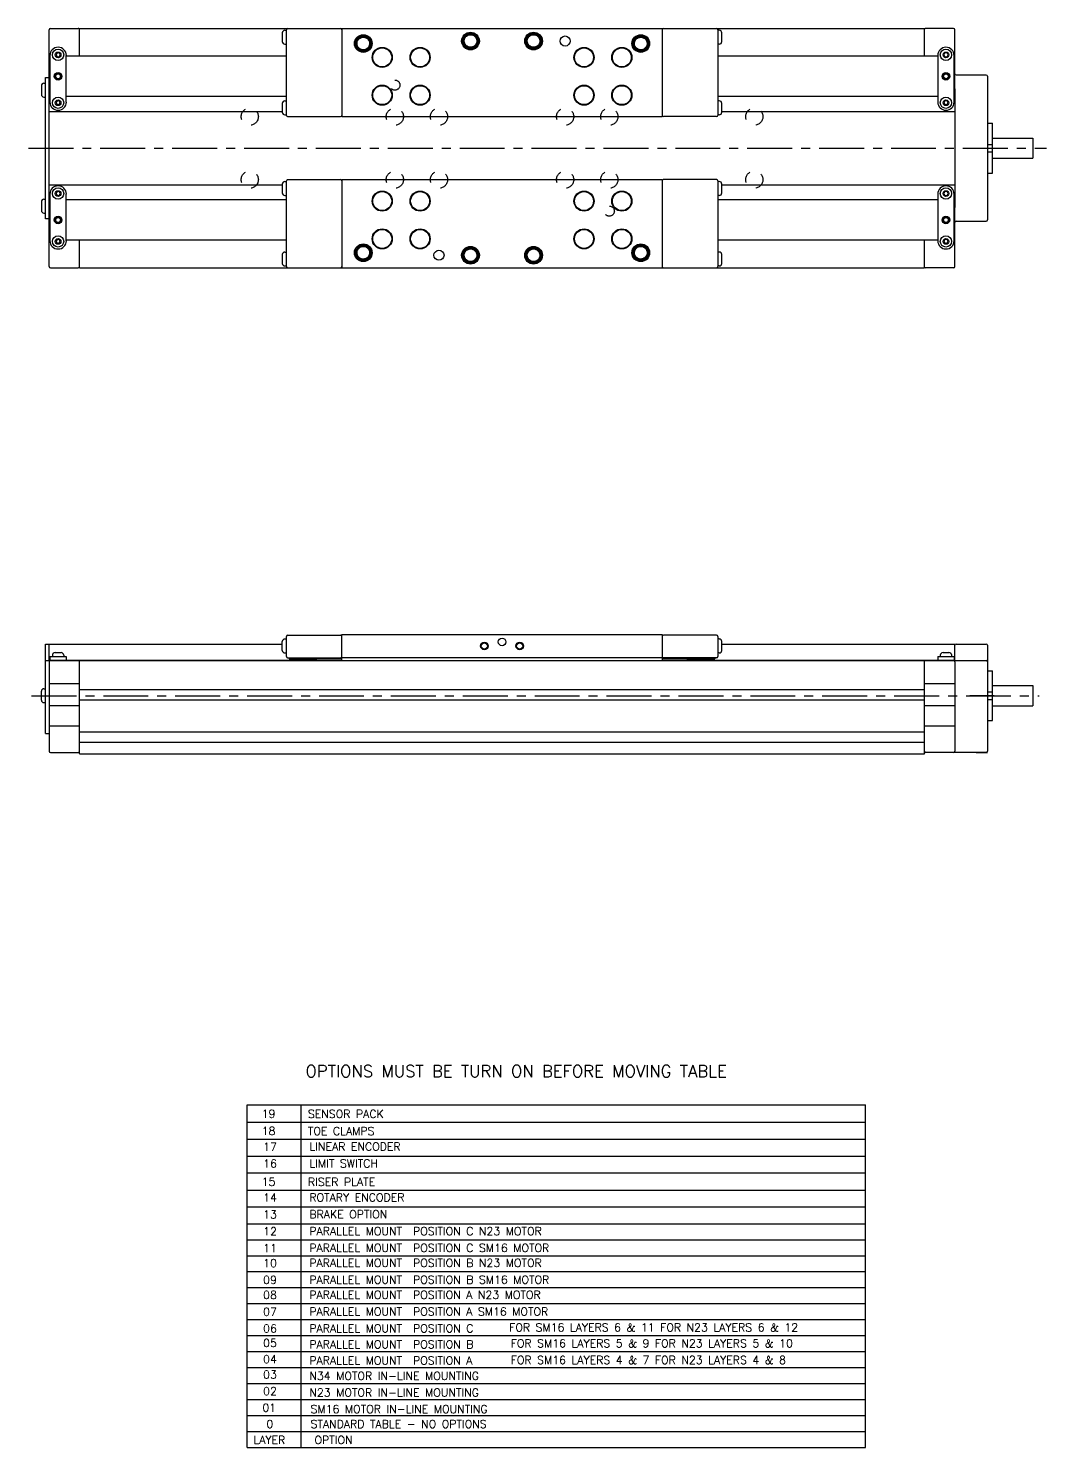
# Model space of a CAD drawing. Extents: x 1.4 to 40.4, y 2.1 to 24.3.
# Drawn here: x 14.5 to 30.39, y 2.09 to 24.26 of the extents above; entities that cross this region are included whole.
import ezdxf
from ezdxf.enums import TextEntityAlignment as Align

# ---------------------------------------------------------------- set-up
doc = ezdxf.new("R2010")
doc.units = 0
doc.header["$LTSCALE"] = 1.87
doc.header["$MEASUREMENT"] = 0
doc.linetypes.add('CENTER', pattern=[0.6, 0.375, -0.075, 0.075, -0.075])
doc.linetypes.add('HIDDEN', pattern=[0.2, 0.1, -0.1])
doc.layers.get('0').update_dxf_attribs({"linetype": 'CONTINUOUS'})
doc.styles.add('ROMANS', font='ROMANS')

msp = doc.modelspace()

# ---------------------------------------------------------------- linework, layer by layer
for p, q in [((14.829, 20.538), (14.829, 24.238)), ((14.848, 24.258), (15.281, 24.258)), ((15.301, 23.825), (15.301, 24.258)), ((15.301, 24.258), (28.49, 24.258)), ((18.464, 24.189), (18.464, 24.051)), ((18.506, 24.229), (18.529, 24.229)), ((18.529, 22.9), (18.529, 24.238)), ((19.395, 24.258), (19.395, 22.88)), ((24.395, 24.258), (24.395, 22.88)), ((25.262, 24.238), (25.262, 22.9)), ((25.285, 24.229), (25.262, 24.229)), ((25.326, 24.051), (25.326, 24.189)), ((28.49, 23.825), (28.49, 24.258)), ((28.942, 24.258), (28.509, 24.258)), ((28.962, 23.316), (28.962, 24.238)), ((14.967, 23.963), (14.966, 23.963)), ((18.506, 24.012), (18.529, 24.012)), ((19.612, 24.022), (19.632, 24.022)), ((21.285, 24.061), (21.305, 24.061)), ((22.269, 24.061), (22.289, 24.061)), ((23.943, 24.022), (23.962, 24.022)), ((25.285, 24.012), (25.262, 24.012)), ((28.824, 23.963), (28.824, 23.963)), ((14.839, 23.835), (14.839, 23.107)), ((14.949, 23.874), (14.932, 23.845)), ((14.932, 23.845), (14.949, 23.815)), ((14.984, 23.874), (14.949, 23.874)), ((14.949, 23.815), (14.984, 23.815)), ((15.001, 23.845), (14.984, 23.874)), ((14.984, 23.815), (15.001, 23.845)), ((15.094, 23.107), (15.094, 23.835)), ((18.529, 23.825), (15.094, 23.825)), ((28.696, 23.825), (25.262, 23.825)), ((28.696, 23.835), (28.696, 23.107)), ((28.807, 23.874), (28.79, 23.845)), ((28.79, 23.845), (28.807, 23.815)), ((28.841, 23.874), (28.807, 23.874)), ((28.807, 23.815), (28.841, 23.815)), ((28.858, 23.845), (28.841, 23.874)), ((28.841, 23.815), (28.858, 23.845)), ((28.952, 23.107), (28.952, 23.835)), ((14.829, 23.705), (14.839, 23.71)), ((28.952, 23.71), (28.962, 23.705)), ((29.454, 23.53), (28.982, 23.53)), ((29.474, 23.51), (29.474, 21.266)), ((14.705, 23.363), (14.705, 23.225)), ((14.746, 23.402), (14.77, 23.402)), ((14.77, 21.286), (14.77, 23.49)), ((14.77, 23.49), (14.829, 23.49)), ((14.839, 23.311), (14.829, 23.316)), ((14.833, 23.313), (14.829, 23.313)), ((28.962, 23.316), (28.952, 23.311)), ((28.962, 23.313), (28.962, 21.463)), ((14.746, 23.185), (14.77, 23.185)), ((14.839, 23.195), (14.829, 23.195)), ((14.949, 23.126), (14.932, 23.097)), ((14.932, 23.097), (14.949, 23.067)), ((14.984, 23.126), (14.949, 23.126)), ((14.949, 23.067), (14.984, 23.067)), ((15.001, 23.097), (14.984, 23.126)), ((14.984, 23.067), (15.001, 23.097)), ((18.529, 23.195), (15.094, 23.195)), ((18.464, 23.087), (18.464, 22.949)), ((18.506, 23.126), (18.529, 23.126)), ((28.696, 23.195), (25.262, 23.195)), ((25.285, 23.126), (25.262, 23.126)), ((25.326, 22.949), (25.326, 23.087)), ((28.807, 23.126), (28.79, 23.097)), ((28.79, 23.097), (28.807, 23.067)), ((28.841, 23.126), (28.807, 23.126)), ((28.807, 23.067), (28.841, 23.067)), ((28.858, 23.097), (28.841, 23.126)), ((28.841, 23.067), (28.858, 23.097)), ((28.962, 23.195), (28.952, 23.195)), ((14.829, 22.961), (18.464, 22.961)), ((14.966, 22.979), (14.967, 22.979)), ((18.506, 22.91), (18.529, 22.91)), ((18.549, 22.88), (19.376, 22.88)), ((19.395, 22.88), (24.395, 22.88)), ((25.242, 22.88), (24.415, 22.88)), ((25.285, 22.91), (25.262, 22.91)), ((25.326, 22.961), (28.962, 22.961)), ((28.824, 22.979), (28.824, 22.979)), ((29.474, 22.777), (29.552, 22.777)), ((29.552, 21.999), (29.552, 22.777)), ((29.474, 22.447), (29.552, 22.447)), ((29.552, 22.546), (30.178, 22.546)), ((30.178, 22.546), (30.178, 22.231)), ((29.474, 22.329), (29.552, 22.329)), ((29.552, 22.231), (30.178, 22.231)), ((29.474, 21.999), (29.552, 21.999)), ((14.829, 21.815), (18.464, 21.815)), ((14.967, 21.798), (14.966, 21.798)), ((18.464, 21.827), (18.464, 21.689)), ((18.506, 21.866), (18.529, 21.866)), ((18.529, 20.538), (18.529, 21.876)), ((18.549, 21.896), (19.376, 21.896)), ((19.395, 21.896), (19.395, 20.518)), ((19.395, 21.896), (24.395, 21.896)), ((24.395, 21.896), (24.395, 20.518)), ((25.242, 21.896), (24.415, 21.896)), ((25.262, 21.876), (25.262, 20.538)), ((25.285, 21.866), (25.262, 21.866)), ((25.326, 21.689), (25.326, 21.827)), ((25.326, 21.815), (28.962, 21.815)), ((28.824, 21.798), (28.824, 21.798)), ((14.705, 21.551), (14.705, 21.414)), ((14.746, 21.591), (14.77, 21.591)), ((14.839, 21.581), (14.829, 21.581)), ((14.839, 21.67), (14.839, 20.941)), ((14.949, 21.709), (14.932, 21.679)), ((14.932, 21.679), (14.949, 21.65)), ((14.984, 21.709), (14.949, 21.709)), ((14.949, 21.65), (14.984, 21.65)), ((15.001, 21.679), (14.984, 21.709)), ((14.984, 21.65), (15.001, 21.679)), ((15.094, 20.941), (15.094, 21.67)), ((18.529, 21.581), (15.094, 21.581)), ((18.506, 21.65), (18.529, 21.65)), ((25.285, 21.65), (25.262, 21.65)), ((28.696, 21.581), (25.262, 21.581)), ((28.696, 21.67), (28.696, 20.941)), ((28.807, 21.709), (28.79, 21.679)), ((28.79, 21.679), (28.807, 21.65)), ((28.841, 21.709), (28.807, 21.709)), ((28.807, 21.65), (28.841, 21.65)), ((28.858, 21.679), (28.841, 21.709)), ((28.841, 21.65), (28.858, 21.679)), ((28.952, 20.941), (28.952, 21.67)), ((28.962, 21.581), (28.952, 21.581)), ((14.746, 21.374), (14.77, 21.374)), ((14.829, 21.286), (14.77, 21.286)), ((14.829, 21.461), (14.839, 21.466)), ((14.833, 21.463), (14.829, 21.463)), ((28.952, 21.466), (28.962, 21.461)), ((28.962, 20.538), (28.962, 21.461)), ((14.839, 21.066), (14.829, 21.071)), ((28.962, 21.071), (28.952, 21.066)), ((28.982, 21.246), (29.454, 21.246)), ((14.949, 20.961), (14.932, 20.931)), ((14.932, 20.931), (14.949, 20.902)), ((14.984, 20.961), (14.949, 20.961)), ((14.949, 20.902), (14.984, 20.902)), ((15.001, 20.931), (14.984, 20.961)), ((14.984, 20.902), (15.001, 20.931)), ((18.529, 20.951), (15.094, 20.951)), ((15.301, 20.518), (15.301, 20.951)), ((28.696, 20.951), (25.262, 20.951)), ((28.49, 20.518), (28.49, 20.951)), ((28.807, 20.961), (28.79, 20.931)), ((28.79, 20.931), (28.807, 20.902)), ((28.841, 20.961), (28.807, 20.961)), ((28.807, 20.902), (28.841, 20.902)), ((28.858, 20.931), (28.841, 20.961)), ((28.841, 20.902), (28.858, 20.931)), ((14.966, 20.813), (14.967, 20.813)), ((18.464, 20.725), (18.464, 20.587)), ((18.506, 20.764), (18.529, 20.764)), ((19.612, 20.754), (19.632, 20.754)), ((21.285, 20.715), (21.305, 20.715)), ((22.269, 20.715), (22.289, 20.715)), ((23.943, 20.754), (23.962, 20.754)), ((25.285, 20.764), (25.262, 20.764)), ((25.326, 20.587), (25.326, 20.725)), ((28.824, 20.813), (28.824, 20.813)), ((14.848, 20.518), (15.281, 20.518)), ((15.301, 20.518), (28.49, 20.518)), ((18.506, 20.548), (18.529, 20.548)), ((25.285, 20.548), (25.262, 20.548)), ((28.942, 20.518), (28.509, 20.518)), ((14.77, 13.245), (14.77, 14.643)), ((14.77, 14.643), (18.464, 14.643)), ((14.829, 14.375), (14.829, 14.643)), ((18.464, 14.544), (18.464, 14.682)), ((18.506, 14.722), (18.529, 14.722)), ((18.529, 14.446), (18.529, 14.761)), ((18.549, 14.781), (19.376, 14.781)), ((19.395, 14.387), (19.395, 14.791)), ((19.395, 14.791), (24.395, 14.791)), ((24.395, 14.791), (24.395, 14.387)), ((25.242, 14.781), (24.415, 14.781)), ((25.262, 14.761), (25.262, 14.446)), ((25.285, 14.722), (25.262, 14.722)), ((25.326, 14.544), (25.326, 14.682)), ((25.326, 14.643), (28.962, 14.643)), ((28.962, 14.387), (28.962, 14.643)), ((28.982, 14.643), (29.454, 14.643)), ((14.839, 14.451), (14.839, 14.392)), ((14.839, 14.451), (15.094, 14.451)), ((14.878, 14.467), (14.878, 14.451)), ((14.921, 14.51), (15.012, 14.51)), ((15.055, 14.467), (15.055, 14.451)), ((15.094, 14.451), (15.094, 14.392)), ((18.506, 14.505), (18.529, 14.505)), ((18.549, 14.426), (19.376, 14.426)), ((18.573, 14.426), (18.573, 14.412)), ((18.573, 14.412), (19.383, 14.412)), ((19.007, 14.412), (19.004, 14.411)), ((19.022, 14.412), (19.006, 14.406)), ((19.383, 14.412), (19.383, 14.428)), ((24.395, 14.426), (19.395, 14.426)), ((24.408, 14.412), (24.408, 14.428)), ((24.408, 14.412), (25.218, 14.412)), ((25.242, 14.426), (24.415, 14.426)), ((24.778, 14.406), (24.762, 14.412)), ((24.78, 14.411), (24.777, 14.412)), ((25.218, 14.426), (25.218, 14.412)), ((25.285, 14.505), (25.262, 14.505)), ((28.696, 14.451), (28.952, 14.451)), ((28.696, 14.451), (28.696, 14.392)), ((28.736, 14.467), (28.736, 14.451)), ((28.779, 14.51), (28.87, 14.51)), ((28.913, 14.467), (28.913, 14.451)), ((28.952, 14.451), (28.952, 14.392)), ((29.474, 14.623), (29.474, 12.97)), ((14.77, 14.387), (29.454, 14.387)), ((14.829, 14.392), (18.897, 14.392)), ((14.829, 14.367), (14.829, 12.97)), ((14.917, 14.392), (14.917, 14.387)), ((15.016, 14.392), (15.016, 14.387)), ((15.065, 14.387), (15.065, 14.392)), ((15.301, 12.929), (15.301, 14.387)), ((24.887, 14.392), (28.962, 14.392)), ((28.49, 12.929), (28.49, 14.387)), ((28.726, 14.387), (28.726, 14.392)), ((28.775, 14.392), (28.775, 14.387)), ((28.873, 14.392), (28.873, 14.387)), ((28.962, 14.367), (28.962, 12.97)), ((29.474, 14.225), (29.552, 14.225)), ((29.552, 13.447), (29.552, 14.225)), ((15.301, 14.021), (14.829, 14.021)), ((28.962, 14.021), (28.49, 14.021)), ((29.552, 13.993), (30.178, 13.993)), ((30.178, 13.993), (30.178, 13.678)), ((14.705, 13.767), (14.705, 13.905)), ((14.746, 13.944), (14.77, 13.944)), ((15.301, 13.932), (28.49, 13.932)), ((28.49, 13.767), (15.301, 13.767)), ((29.474, 13.895), (29.552, 13.895)), ((29.474, 13.777), (29.552, 13.777)), ((14.746, 13.728), (14.77, 13.728)), ((15.301, 13.678), (14.829, 13.678)), ((28.962, 13.678), (28.49, 13.678)), ((29.552, 13.678), (30.178, 13.678)), ((15.301, 13.359), (14.829, 13.359)), ((28.962, 13.359), (28.49, 13.359)), ((29.474, 13.447), (29.552, 13.447)), ((14.77, 13.245), (14.829, 13.245)), ((15.301, 13.271), (28.49, 13.271)), ((28.49, 13.105), (15.301, 13.105)), ((14.848, 12.95), (15.281, 12.95)), ((15.301, 12.929), (28.49, 12.929)), ((29.454, 12.95), (28.509, 12.95)), ((29.297, 12.95), (29.474, 12.95)), ((17.917, 2.093), (17.917, 7.446)), ((17.917, 7.446), (27.57, 7.446)), ((18.758, 2.093), (18.758, 7.446)), ((27.57, 2.093), (27.57, 7.446)), ((17.917, 7.178), (27.57, 7.178)), ((17.917, 6.91), (27.57, 6.91)), ((17.917, 6.647), (27.57, 6.647)), ((17.917, 6.384), (27.57, 6.384)), ((17.917, 6.116), (27.57, 6.116)), ((17.917, 5.853), (27.57, 5.853)), ((17.917, 5.589), (27.57, 5.589)), ((17.917, 5.339), (27.57, 5.339)), ((17.917, 5.089), (27.57, 5.089)), ((17.917, 4.843), (27.57, 4.843)), ((17.917, 4.593), (27.57, 4.593)), ((17.917, 4.343), (27.57, 4.343)), ((17.917, 4.093), (27.57, 4.093)), ((17.917, 3.843), (27.57, 3.843)), ((17.917, 3.593), (27.57, 3.593)), ((17.917, 3.343), (27.57, 3.343)), ((17.917, 3.093), (27.57, 3.093)), ((17.917, 2.843), (27.57, 2.843)), ((17.917, 2.593), (27.57, 2.593)), ((17.917, 2.343), (27.57, 2.343)), ((17.917, 2.093), (27.57, 2.093))]:
    msp.add_line(p, q)
at = {"color": 2, "linetype": 'CENTER'}
for p, q in [((14.503, 22.388), (30.395, 22.388)), ((14.551, 13.836), (30.278, 13.836))]:
    msp.add_line(p, q, dxfattribs=at)
at = {"color": 2}
msp.add_line((29.574, 13.836), (29.197, 13.836), dxfattribs=at)
for points in [[(21.285, 24.061), (21.286, 24.078), (21.29, 24.095), (21.296, 24.111), (21.304, 24.126), (21.314, 24.139), (21.326, 24.151), (21.34, 24.161), (21.355, 24.169), (21.371, 24.175), (21.388, 24.178), (21.405, 24.179), (21.422, 24.178), (21.438, 24.174), (21.454, 24.168), (21.469, 24.16), (21.482, 24.149), (21.494, 24.137), (21.504, 24.123), (21.512, 24.108), (21.517, 24.092), (21.521, 24.075), (21.521, 24.059)], [(21.295, 24.061), (21.296, 24.077), (21.3, 24.093), (21.305, 24.108), (21.313, 24.121), (21.323, 24.134), (21.335, 24.145), (21.348, 24.154), (21.362, 24.161), (21.377, 24.166), (21.393, 24.169), (21.409, 24.169), (21.424, 24.168), (21.44, 24.163), (21.454, 24.157), (21.468, 24.148), (21.48, 24.138), (21.49, 24.126), (21.499, 24.112), (21.505, 24.098), (21.509, 24.082), (21.511, 24.067), (21.511, 24.051)], [(22.269, 24.061), (22.271, 24.078), (22.274, 24.095), (22.28, 24.111), (22.288, 24.126), (22.299, 24.139), (22.311, 24.151), (22.324, 24.161), (22.339, 24.169), (22.355, 24.175), (22.372, 24.178), (22.389, 24.179), (22.406, 24.178), (22.422, 24.174), (22.438, 24.168), (22.453, 24.16), (22.466, 24.149), (22.478, 24.137), (22.488, 24.123), (22.496, 24.108), (22.502, 24.092), (22.505, 24.075), (22.506, 24.059)], [(22.279, 24.061), (22.28, 24.077), (22.284, 24.093), (22.29, 24.108), (22.297, 24.121), (22.307, 24.134), (22.319, 24.145), (22.332, 24.154), (22.346, 24.161), (22.361, 24.166), (22.377, 24.169), (22.393, 24.169), (22.409, 24.168), (22.424, 24.163), (22.439, 24.157), (22.452, 24.148), (22.464, 24.138), (22.474, 24.126), (22.483, 24.112), (22.489, 24.098), (22.494, 24.082), (22.496, 24.067), (22.495, 24.051)], [(19.612, 24.022), (19.613, 24.039), (19.617, 24.055), (19.623, 24.071), (19.631, 24.086), (19.641, 24.1), (19.653, 24.112), (19.667, 24.122), (19.682, 24.13), (19.698, 24.136), (19.714, 24.139), (19.731, 24.14), (19.748, 24.139), (19.765, 24.135), (19.781, 24.129), (19.795, 24.12), (19.809, 24.11), (19.821, 24.098), (19.831, 24.084), (19.838, 24.069), (19.844, 24.053), (19.847, 24.036), (19.848, 24.019)], [(19.848, 24.019), (19.846, 24.002), (19.842, 23.986), (19.836, 23.97), (19.828, 23.955), (19.817, 23.942), (19.805, 23.93), (19.791, 23.921), (19.776, 23.913), (19.759, 23.908), (19.743, 23.905), (19.726, 23.904), (19.709, 23.906), (19.692, 23.91), (19.677, 23.917), (19.662, 23.925), (19.649, 23.936), (19.638, 23.948), (19.628, 23.963), (19.62, 23.978), (19.615, 23.994), (19.612, 24.011), (19.612, 24.022)], [(19.622, 24.022), (19.623, 24.038), (19.626, 24.053), (19.632, 24.068), (19.64, 24.082), (19.65, 24.095), (19.661, 24.106), (19.674, 24.115), (19.689, 24.122), (19.704, 24.127), (19.719, 24.13), (19.735, 24.13), (19.751, 24.128), (19.766, 24.124), (19.781, 24.117), (19.795, 24.109), (19.807, 24.099), (19.817, 24.086), (19.825, 24.073), (19.832, 24.058), (19.836, 24.043), (19.838, 24.027), (19.838, 24.011)], [(19.838, 24.011), (19.835, 23.996), (19.83, 23.981), (19.823, 23.966), (19.814, 23.953), (19.803, 23.942), (19.79, 23.932), (19.776, 23.924), (19.761, 23.918), (19.746, 23.915), (19.73, 23.914), (19.714, 23.915), (19.699, 23.918), (19.684, 23.924), (19.67, 23.932), (19.657, 23.942), (19.646, 23.953), (19.637, 23.966), (19.63, 23.981), (19.625, 23.996), (19.622, 24.011), (19.622, 24.022)], [(19.632, 24.022), (19.633, 24.037), (19.636, 24.051), (19.641, 24.065), (19.649, 24.078), (19.658, 24.089), (19.669, 24.099), (19.682, 24.108), (19.695, 24.114), (19.709, 24.118), (19.724, 24.12), (19.739, 24.12), (19.753, 24.118), (19.767, 24.113), (19.781, 24.106), (19.793, 24.098), (19.803, 24.088), (19.812, 24.076), (19.82, 24.063), (19.825, 24.049), (19.828, 24.034), (19.828, 24.019)], [(19.828, 24.019), (19.827, 24.005), (19.823, 23.99), (19.817, 23.977), (19.81, 23.964), (19.8, 23.953), (19.789, 23.943), (19.776, 23.935), (19.763, 23.929), (19.748, 23.925), (19.734, 23.924), (19.719, 23.924), (19.704, 23.927), (19.69, 23.932), (19.677, 23.939), (19.665, 23.948), (19.655, 23.958), (19.646, 23.97), (19.639, 23.983), (19.635, 23.997), (19.632, 24.012), (19.632, 24.022)], [(21.521, 24.059), (21.52, 24.042), (21.516, 24.025), (21.509, 24.009), (21.501, 23.995), (21.49, 23.981), (21.478, 23.97), (21.464, 23.96), (21.449, 23.952), (21.433, 23.947), (21.416, 23.944), (21.399, 23.943), (21.382, 23.945), (21.366, 23.949), (21.35, 23.956), (21.335, 23.965), (21.322, 23.975), (21.311, 23.988), (21.301, 24.002), (21.294, 24.017), (21.289, 24.033), (21.286, 24.05), (21.285, 24.061)], [(21.511, 24.051), (21.508, 24.035), (21.503, 24.02), (21.496, 24.006), (21.487, 23.993), (21.476, 23.981), (21.463, 23.971), (21.45, 23.963), (21.435, 23.958), (21.419, 23.954), (21.403, 23.953), (21.387, 23.954), (21.372, 23.958), (21.357, 23.963), (21.343, 23.971), (21.331, 23.981), (21.32, 23.993), (21.31, 24.006), (21.303, 24.02), (21.298, 24.035), (21.295, 24.051), (21.295, 24.061)], [(21.305, 24.061), (21.306, 24.076), (21.309, 24.091), (21.315, 24.104), (21.322, 24.117), (21.331, 24.129), (21.342, 24.139), (21.355, 24.147), (21.368, 24.153), (21.382, 24.158), (21.397, 24.16), (21.412, 24.159), (21.427, 24.157), (21.441, 24.152), (21.454, 24.146), (21.466, 24.137), (21.477, 24.127), (21.486, 24.115), (21.493, 24.102), (21.498, 24.088), (21.501, 24.074), (21.502, 24.059)], [(21.502, 24.059), (21.5, 24.044), (21.496, 24.03), (21.491, 24.016), (21.483, 24.003), (21.473, 23.992), (21.462, 23.982), (21.45, 23.974), (21.436, 23.969), (21.422, 23.965), (21.407, 23.963), (21.392, 23.964), (21.378, 23.966), (21.364, 23.971), (21.351, 23.978), (21.339, 23.987), (21.328, 23.998), (21.319, 24.01), (21.313, 24.023), (21.308, 24.037), (21.305, 24.051), (21.305, 24.061)], [(22.506, 24.059), (22.504, 24.042), (22.5, 24.025), (22.494, 24.009), (22.485, 23.995), (22.474, 23.981), (22.462, 23.97), (22.448, 23.96), (22.433, 23.952), (22.417, 23.947), (22.4, 23.944), (22.383, 23.943), (22.366, 23.945), (22.35, 23.949), (22.334, 23.956), (22.32, 23.965), (22.307, 23.975), (22.295, 23.988), (22.285, 24.002), (22.278, 24.017), (22.273, 24.033), (22.27, 24.05), (22.27, 24.061)], [(22.495, 24.051), (22.493, 24.035), (22.488, 24.02), (22.48, 24.006), (22.471, 23.993), (22.46, 23.981), (22.448, 23.971), (22.434, 23.963), (22.419, 23.958), (22.403, 23.954), (22.387, 23.953), (22.372, 23.954), (22.356, 23.958), (22.341, 23.963), (22.327, 23.971), (22.315, 23.981), (22.304, 23.993), (22.295, 24.006), (22.287, 24.02), (22.282, 24.035), (22.28, 24.051), (22.279, 24.061)], [(22.289, 24.061), (22.29, 24.076), (22.294, 24.091), (22.299, 24.104), (22.306, 24.117), (22.316, 24.129), (22.327, 24.139), (22.339, 24.147), (22.352, 24.153), (22.367, 24.158), (22.381, 24.16), (22.396, 24.159), (22.411, 24.157), (22.425, 24.152), (22.438, 24.146), (22.45, 24.137), (22.461, 24.127), (22.47, 24.115), (22.477, 24.102), (22.482, 24.088), (22.485, 24.074), (22.486, 24.059)], [(22.486, 24.059), (22.484, 24.044), (22.481, 24.03), (22.475, 24.016), (22.467, 24.003), (22.458, 23.992), (22.446, 23.982), (22.434, 23.974), (22.42, 23.969), (22.406, 23.965), (22.391, 23.963), (22.376, 23.964), (22.362, 23.966), (22.348, 23.971), (22.335, 23.978), (22.323, 23.987), (22.312, 23.998), (22.304, 24.01), (22.297, 24.023), (22.292, 24.037), (22.29, 24.051), (22.289, 24.061)], [(23.943, 24.022), (23.944, 24.039), (23.947, 24.055), (23.953, 24.071), (23.962, 24.086), (23.972, 24.1), (23.984, 24.112), (23.998, 24.122), (24.013, 24.13), (24.029, 24.136), (24.045, 24.139), (24.062, 24.14), (24.079, 24.139), (24.096, 24.135), (24.111, 24.129), (24.126, 24.12), (24.14, 24.11), (24.151, 24.098), (24.161, 24.084), (24.169, 24.069), (24.175, 24.053), (24.178, 24.036), (24.179, 24.019)], [(24.179, 24.019), (24.177, 24.002), (24.173, 23.986), (24.167, 23.97), (24.158, 23.955), (24.148, 23.942), (24.135, 23.93), (24.121, 23.921), (24.106, 23.913), (24.09, 23.908), (24.073, 23.905), (24.056, 23.904), (24.04, 23.906), (24.023, 23.91), (24.007, 23.917), (23.993, 23.925), (23.98, 23.936), (23.968, 23.948), (23.959, 23.963), (23.951, 23.978), (23.946, 23.994), (23.943, 24.011), (23.943, 24.022)], [(23.952, 24.022), (23.954, 24.038), (23.957, 24.053), (23.963, 24.068), (23.971, 24.082), (23.981, 24.095), (23.992, 24.106), (24.005, 24.115), (24.019, 24.122), (24.034, 24.127), (24.05, 24.13), (24.066, 24.13), (24.082, 24.128), (24.097, 24.124), (24.112, 24.117), (24.125, 24.109), (24.137, 24.099), (24.148, 24.086), (24.156, 24.073), (24.163, 24.058), (24.167, 24.043), (24.169, 24.027), (24.168, 24.011)], [(24.168, 24.011), (24.166, 23.996), (24.161, 23.981), (24.154, 23.966), (24.144, 23.953), (24.133, 23.942), (24.121, 23.932), (24.107, 23.924), (24.092, 23.918), (24.077, 23.915), (24.061, 23.914), (24.045, 23.915), (24.029, 23.918), (24.014, 23.924), (24.001, 23.932), (23.988, 23.942), (23.977, 23.953), (23.968, 23.966), (23.961, 23.981), (23.956, 23.996), (23.953, 24.011), (23.953, 24.022)], [(23.962, 24.022), (23.963, 24.037), (23.967, 24.051), (23.972, 24.065), (23.98, 24.078), (23.989, 24.089), (24, 24.099), (24.012, 24.108), (24.026, 24.114), (24.04, 24.118), (24.055, 24.12), (24.069, 24.12), (24.084, 24.118), (24.098, 24.113), (24.111, 24.106), (24.123, 24.098), (24.134, 24.088), (24.143, 24.076), (24.15, 24.063), (24.155, 24.049), (24.158, 24.034), (24.159, 24.019)], [(24.159, 24.019), (24.158, 24.005), (24.154, 23.99), (24.148, 23.977), (24.14, 23.964), (24.131, 23.953), (24.12, 23.943), (24.107, 23.935), (24.093, 23.929), (24.079, 23.925), (24.064, 23.924), (24.05, 23.924), (24.035, 23.927), (24.021, 23.932), (24.008, 23.939), (23.996, 23.948), (23.986, 23.958), (23.977, 23.97), (23.97, 23.983), (23.965, 23.997), (23.963, 24.012), (23.963, 24.022)], [(19.612, 20.754), (19.613, 20.771), (19.617, 20.788), (19.623, 20.804), (19.631, 20.819), (19.641, 20.832), (19.653, 20.844), (19.667, 20.854), (19.682, 20.862), (19.698, 20.868), (19.714, 20.871), (19.731, 20.872), (19.748, 20.871), (19.765, 20.867), (19.781, 20.861), (19.795, 20.853), (19.809, 20.842), (19.821, 20.83), (19.831, 20.816), (19.838, 20.801), (19.844, 20.785), (19.847, 20.768), (19.848, 20.751)], [(19.622, 20.754), (19.623, 20.77), (19.626, 20.786), (19.632, 20.801), (19.64, 20.814), (19.65, 20.827), (19.661, 20.838), (19.674, 20.847), (19.689, 20.854), (19.704, 20.859), (19.719, 20.862), (19.735, 20.862), (19.751, 20.86), (19.766, 20.856), (19.781, 20.85), (19.795, 20.841), (19.807, 20.831), (19.817, 20.819), (19.825, 20.805), (19.832, 20.791), (19.836, 20.775), (19.838, 20.76), (19.838, 20.744)], [(19.632, 20.754), (19.633, 20.769), (19.636, 20.783), (19.641, 20.797), (19.649, 20.81), (19.658, 20.822), (19.669, 20.832), (19.682, 20.84), (19.695, 20.846), (19.709, 20.85), (19.724, 20.852), (19.739, 20.852), (19.753, 20.85), (19.767, 20.845), (19.781, 20.839), (19.793, 20.83), (19.803, 20.82), (19.812, 20.808), (19.82, 20.795), (19.825, 20.781), (19.828, 20.767), (19.828, 20.752)], [(23.943, 20.754), (23.944, 20.771), (23.947, 20.788), (23.953, 20.804), (23.962, 20.819), (23.972, 20.832), (23.984, 20.844), (23.998, 20.854), (24.013, 20.862), (24.029, 20.868), (24.045, 20.871), (24.062, 20.872), (24.079, 20.871), (24.096, 20.867), (24.111, 20.861), (24.126, 20.853), (24.14, 20.842), (24.151, 20.83), (24.161, 20.816), (24.169, 20.801), (24.175, 20.785), (24.178, 20.768), (24.179, 20.751)], [(23.952, 20.754), (23.954, 20.77), (23.957, 20.786), (23.963, 20.801), (23.971, 20.814), (23.981, 20.827), (23.992, 20.838), (24.005, 20.847), (24.019, 20.854), (24.034, 20.859), (24.05, 20.862), (24.066, 20.862), (24.082, 20.86), (24.097, 20.856), (24.112, 20.85), (24.125, 20.841), (24.137, 20.831), (24.148, 20.819), (24.156, 20.805), (24.163, 20.791), (24.167, 20.775), (24.169, 20.76), (24.168, 20.744)], [(23.962, 20.754), (23.963, 20.769), (23.967, 20.783), (23.972, 20.797), (23.98, 20.81), (23.989, 20.822), (24, 20.832), (24.012, 20.84), (24.026, 20.846), (24.04, 20.85), (24.055, 20.852), (24.069, 20.852), (24.084, 20.85), (24.098, 20.845), (24.111, 20.839), (24.123, 20.83), (24.134, 20.82), (24.143, 20.808), (24.15, 20.795), (24.155, 20.781), (24.158, 20.767), (24.159, 20.752)], [(19.848, 20.751), (19.846, 20.735), (19.842, 20.718), (19.836, 20.702), (19.828, 20.688), (19.817, 20.674), (19.805, 20.663), (19.791, 20.653), (19.776, 20.645), (19.759, 20.64), (19.743, 20.637), (19.726, 20.636), (19.709, 20.638), (19.692, 20.642), (19.677, 20.649), (19.662, 20.658), (19.649, 20.668), (19.638, 20.681), (19.628, 20.695), (19.62, 20.71), (19.615, 20.726), (19.612, 20.743), (19.612, 20.754)], [(19.838, 20.744), (19.835, 20.728), (19.83, 20.713), (19.823, 20.699), (19.814, 20.686), (19.803, 20.674), (19.79, 20.664), (19.776, 20.656), (19.761, 20.651), (19.746, 20.647), (19.73, 20.646), (19.714, 20.647), (19.699, 20.651), (19.684, 20.656), (19.67, 20.664), (19.657, 20.674), (19.646, 20.686), (19.637, 20.699), (19.63, 20.713), (19.625, 20.728), (19.622, 20.744), (19.622, 20.754)], [(19.828, 20.752), (19.827, 20.737), (19.823, 20.723), (19.817, 20.709), (19.81, 20.696), (19.8, 20.685), (19.789, 20.675), (19.776, 20.667), (19.763, 20.661), (19.748, 20.658), (19.734, 20.656), (19.719, 20.656), (19.704, 20.659), (19.69, 20.664), (19.677, 20.671), (19.665, 20.68), (19.655, 20.691), (19.646, 20.703), (19.639, 20.716), (19.635, 20.73), (19.632, 20.744), (19.632, 20.754)], [(21.285, 20.715), (21.286, 20.732), (21.29, 20.748), (21.296, 20.764), (21.304, 20.779), (21.314, 20.793), (21.326, 20.805), (21.34, 20.815), (21.355, 20.823), (21.371, 20.829), (21.388, 20.832), (21.405, 20.833), (21.422, 20.832), (21.438, 20.828), (21.454, 20.822), (21.469, 20.813), (21.482, 20.803), (21.494, 20.791), (21.504, 20.777), (21.512, 20.762), (21.517, 20.746), (21.521, 20.729), (21.521, 20.712)], [(21.521, 20.712), (21.52, 20.695), (21.516, 20.679), (21.509, 20.663), (21.501, 20.648), (21.49, 20.635), (21.478, 20.623), (21.464, 20.614), (21.449, 20.606), (21.433, 20.6), (21.416, 20.597), (21.399, 20.597), (21.382, 20.599), (21.366, 20.603), (21.35, 20.609), (21.335, 20.618), (21.322, 20.629), (21.311, 20.641), (21.301, 20.655), (21.294, 20.671), (21.289, 20.687), (21.286, 20.704), (21.285, 20.715)], [(21.295, 20.715), (21.296, 20.731), (21.3, 20.746), (21.305, 20.761), (21.313, 20.775), (21.323, 20.788), (21.335, 20.799), (21.348, 20.808), (21.362, 20.815), (21.377, 20.82), (21.393, 20.823), (21.409, 20.823), (21.424, 20.821), (21.44, 20.817), (21.454, 20.81), (21.468, 20.802), (21.48, 20.791), (21.49, 20.779), (21.499, 20.766), (21.505, 20.751), (21.509, 20.736), (21.511, 20.72), (21.511, 20.704)], [(21.511, 20.704), (21.508, 20.689), (21.503, 20.673), (21.496, 20.659), (21.487, 20.646), (21.476, 20.635), (21.463, 20.625), (21.45, 20.617), (21.435, 20.611), (21.419, 20.608), (21.403, 20.607), (21.387, 20.608), (21.372, 20.611), (21.357, 20.617), (21.343, 20.625), (21.331, 20.635), (21.32, 20.646), (21.31, 20.659), (21.303, 20.673), (21.298, 20.689), (21.295, 20.704), (21.295, 20.715)], [(21.305, 20.715), (21.306, 20.73), (21.309, 20.744), (21.315, 20.758), (21.322, 20.771), (21.331, 20.782), (21.342, 20.792), (21.355, 20.801), (21.368, 20.807), (21.382, 20.811), (21.397, 20.813), (21.412, 20.813), (21.427, 20.811), (21.441, 20.806), (21.454, 20.799), (21.466, 20.791), (21.477, 20.78), (21.486, 20.769), (21.493, 20.756), (21.498, 20.742), (21.501, 20.727), (21.502, 20.712)], [(21.502, 20.712), (21.5, 20.698), (21.496, 20.683), (21.491, 20.67), (21.483, 20.657), (21.473, 20.646), (21.462, 20.636), (21.45, 20.628), (21.436, 20.622), (21.422, 20.618), (21.407, 20.617), (21.392, 20.617), (21.378, 20.62), (21.364, 20.625), (21.351, 20.632), (21.339, 20.641), (21.328, 20.651), (21.319, 20.663), (21.313, 20.676), (21.308, 20.69), (21.305, 20.705), (21.305, 20.715)], [(22.269, 20.715), (22.271, 20.732), (22.274, 20.748), (22.28, 20.764), (22.288, 20.779), (22.299, 20.793), (22.311, 20.805), (22.324, 20.815), (22.339, 20.823), (22.355, 20.829), (22.372, 20.832), (22.389, 20.833), (22.406, 20.832), (22.422, 20.828), (22.438, 20.822), (22.453, 20.813), (22.466, 20.803), (22.478, 20.791), (22.488, 20.777), (22.496, 20.762), (22.502, 20.746), (22.505, 20.729), (22.506, 20.712)], [(22.506, 20.712), (22.504, 20.695), (22.5, 20.679), (22.494, 20.663), (22.485, 20.648), (22.474, 20.635), (22.462, 20.623), (22.448, 20.614), (22.433, 20.606), (22.417, 20.6), (22.4, 20.597), (22.383, 20.597), (22.366, 20.599), (22.35, 20.603), (22.334, 20.609), (22.32, 20.618), (22.307, 20.629), (22.295, 20.641), (22.285, 20.655), (22.278, 20.671), (22.273, 20.687), (22.27, 20.704), (22.27, 20.715)], [(22.279, 20.715), (22.28, 20.731), (22.284, 20.746), (22.29, 20.761), (22.297, 20.775), (22.307, 20.788), (22.319, 20.799), (22.332, 20.808), (22.346, 20.815), (22.361, 20.82), (22.377, 20.823), (22.393, 20.823), (22.409, 20.821), (22.424, 20.817), (22.439, 20.81), (22.452, 20.802), (22.464, 20.791), (22.474, 20.779), (22.483, 20.766), (22.489, 20.751), (22.494, 20.736), (22.496, 20.72), (22.495, 20.704)], [(22.495, 20.704), (22.493, 20.689), (22.488, 20.673), (22.48, 20.659), (22.471, 20.646), (22.46, 20.635), (22.448, 20.625), (22.434, 20.617), (22.419, 20.611), (22.403, 20.608), (22.387, 20.607), (22.372, 20.608), (22.356, 20.611), (22.341, 20.617), (22.327, 20.625), (22.315, 20.635), (22.304, 20.646), (22.295, 20.659), (22.287, 20.673), (22.282, 20.689), (22.28, 20.704), (22.279, 20.715)], [(22.289, 20.715), (22.29, 20.73), (22.294, 20.744), (22.299, 20.758), (22.306, 20.771), (22.316, 20.782), (22.327, 20.792), (22.339, 20.801), (22.352, 20.807), (22.367, 20.811), (22.381, 20.813), (22.396, 20.813), (22.411, 20.811), (22.425, 20.806), (22.438, 20.799), (22.45, 20.791), (22.461, 20.78), (22.47, 20.769), (22.477, 20.756), (22.482, 20.742), (22.485, 20.727), (22.486, 20.712)], [(22.486, 20.712), (22.484, 20.698), (22.481, 20.683), (22.475, 20.67), (22.467, 20.657), (22.458, 20.646), (22.446, 20.636), (22.434, 20.628), (22.42, 20.622), (22.406, 20.618), (22.391, 20.617), (22.376, 20.617), (22.362, 20.62), (22.348, 20.625), (22.335, 20.632), (22.323, 20.641), (22.312, 20.651), (22.304, 20.663), (22.297, 20.676), (22.292, 20.69), (22.29, 20.705), (22.289, 20.715)], [(24.179, 20.751), (24.177, 20.735), (24.173, 20.718), (24.167, 20.702), (24.158, 20.688), (24.148, 20.674), (24.135, 20.663), (24.121, 20.653), (24.106, 20.645), (24.09, 20.64), (24.073, 20.637), (24.056, 20.636), (24.04, 20.638), (24.023, 20.642), (24.007, 20.649), (23.993, 20.658), (23.98, 20.668), (23.968, 20.681), (23.959, 20.695), (23.951, 20.71), (23.946, 20.726), (23.943, 20.743), (23.943, 20.754)], [(24.168, 20.744), (24.166, 20.728), (24.161, 20.713), (24.154, 20.699), (24.144, 20.686), (24.133, 20.674), (24.121, 20.664), (24.107, 20.656), (24.092, 20.651), (24.077, 20.647), (24.061, 20.646), (24.045, 20.647), (24.029, 20.651), (24.014, 20.656), (24.001, 20.664), (23.988, 20.674), (23.977, 20.686), (23.968, 20.699), (23.961, 20.713), (23.956, 20.728), (23.953, 20.744), (23.953, 20.754)], [(24.159, 20.752), (24.158, 20.737), (24.154, 20.723), (24.148, 20.709), (24.14, 20.696), (24.131, 20.685), (24.12, 20.675), (24.107, 20.667), (24.093, 20.661), (24.079, 20.658), (24.064, 20.656), (24.05, 20.656), (24.035, 20.659), (24.021, 20.664), (24.008, 20.671), (23.996, 20.68), (23.986, 20.691), (23.977, 20.703), (23.97, 20.716), (23.965, 20.73), (23.963, 20.744), (23.963, 20.754)]]:
    msp.add_lwpolyline(points)
for centre, radius in [((21.403, 24.061), 0.138), ((21.403, 24.061), 0.123), ((22.387, 24.061), 0.138), ((22.387, 24.061), 0.123), ((19.73, 24.022), 0.138), ((19.73, 24.022), 0.123), ((20.025, 23.805), 0.157), ((20.025, 23.805), 0.148), ((20.616, 23.805), 0.157), ((20.616, 23.805), 0.148), ((22.879, 24.061), 0.079), ((23.175, 23.805), 0.157), ((23.175, 23.805), 0.148), ((23.765, 23.805), 0.157), ((23.765, 23.805), 0.148), ((24.061, 24.022), 0.138), ((24.061, 24.022), 0.123), ((14.966, 23.845), 0.0886), ((14.966, 23.845), 0.0443), ((28.824, 23.845), 0.0886), ((28.824, 23.845), 0.0443), ((14.966, 23.51), 0.0591), ((14.966, 23.51), 0.0492), ((14.966, 23.51), 0.0374), ((28.824, 23.51), 0.0591), ((28.824, 23.51), 0.0492), ((28.824, 23.51), 0.0374), ((20.025, 23.215), 0.157), ((20.025, 23.215), 0.148), ((20.616, 23.215), 0.157), ((20.616, 23.215), 0.148), ((23.175, 23.215), 0.157), ((23.175, 23.215), 0.148), ((23.765, 23.215), 0.157), ((23.765, 23.215), 0.148), ((14.966, 23.097), 0.0886), ((14.966, 23.097), 0.0443), ((28.824, 23.097), 0.0886), ((28.824, 23.097), 0.0443), ((14.966, 21.679), 0.0886), ((14.966, 21.679), 0.0443), ((28.824, 21.679), 0.0886), ((28.824, 21.679), 0.0443), ((20.025, 21.561), 0.157), ((20.025, 21.561), 0.148), ((20.616, 21.561), 0.157), ((20.616, 21.561), 0.148), ((23.175, 21.561), 0.157), ((23.175, 21.561), 0.148), ((23.765, 21.561), 0.157), ((23.765, 21.561), 0.148), ((14.966, 21.266), 0.0591), ((14.966, 21.266), 0.0492), ((14.966, 21.266), 0.0374), ((28.824, 21.266), 0.0591), ((28.824, 21.266), 0.0492), ((28.824, 21.266), 0.0374), ((20.025, 20.971), 0.157), ((20.025, 20.971), 0.148), ((20.616, 20.971), 0.157), ((20.616, 20.971), 0.148), ((23.175, 20.971), 0.157), ((23.175, 20.971), 0.148), ((23.765, 20.971), 0.157), ((23.765, 20.971), 0.148), ((14.966, 20.931), 0.0886), ((14.966, 20.931), 0.0443), ((19.73, 20.754), 0.138), ((19.73, 20.754), 0.123), ((21.403, 20.715), 0.138), ((21.403, 20.715), 0.123), ((22.387, 20.715), 0.138), ((22.387, 20.715), 0.123), ((24.061, 20.754), 0.138), ((24.061, 20.754), 0.123), ((28.824, 20.931), 0.0886), ((28.824, 20.931), 0.0443), ((20.911, 20.715), 0.079), ((21.62, 14.613), 0.0591), ((21.62, 14.613), 0.0492), ((21.895, 14.676), 0.0591), ((22.171, 14.613), 0.0591), ((22.171, 14.613), 0.0492)]:
    msp.add_circle(centre, radius)
at = {"color": 4, "linetype": 'HIDDEN'}
for centre, radius in [((20.222, 23.372), 0.079), ((17.958, 22.88), 0.134), ((20.222, 22.88), 0.134), ((20.911, 22.88), 0.134), ((22.88, 22.88), 0.134), ((23.569, 22.88), 0.134), ((25.832, 22.88), 0.134), ((17.958, 21.896), 0.134), ((20.222, 21.896), 0.134), ((20.911, 21.896), 0.134), ((22.88, 21.896), 0.134), ((23.569, 21.896), 0.134), ((25.832, 21.896), 0.134), ((23.569, 21.404), 0.079)]:
    msp.add_circle(centre, radius, dxfattribs=at)
for centre, radius, start, end in [((14.848, 24.238), 0.0197, 90, 180), ((15.281, 24.238), 0.0197, 22.5, 90), ((18.506, 24.187), 0.0414, 90, 177.2056), ((18.549, 24.238), 0.0197, 90, 180), ((19.376, 24.238), 0.0197, 0, 90), ((24.415, 24.238), 0.0197, 90, 180), ((25.242, 24.238), 0.0197, 0, 90), ((25.285, 24.187), 0.0414, 2.7944, 90), ((28.509, 24.238), 0.0197, 90, 157.5), ((28.942, 24.238), 0.0197, 0, 90), ((14.966, 23.835), 0.128, 90, 180), ((14.967, 23.835), 0.128, 0, 90), ((18.506, 24.054), 0.0414, 182.7944, 270), ((25.285, 24.054), 0.0414, 270, 357.2056), ((28.824, 23.835), 0.128, 90, 180), ((28.824, 23.835), 0.128, 0, 90), ((28.982, 23.55), 0.0197, 180, 270), ((29.454, 23.51), 0.0197, 0, 90), ((14.746, 23.36), 0.0414, 90, 177.2056), ((14.746, 23.227), 0.0414, 182.7944, 270), ((14.966, 23.107), 0.128, 180, 270), ((14.967, 23.107), 0.128, 270, 0), ((18.506, 23.085), 0.0414, 90, 177.2056), ((25.285, 23.085), 0.0414, 2.7944, 90), ((28.824, 23.107), 0.128, 180, 270), ((28.824, 23.107), 0.128, 270, 0), ((18.506, 22.951), 0.0414, 182.7944, 270), ((18.549, 22.9), 0.0197, 180, 270), ((19.376, 22.9), 0.0197, 270, 0), ((24.415, 22.9), 0.0197, 180, 270), ((25.242, 22.9), 0.0197, 270, 0), ((25.285, 22.951), 0.0414, 270, 357.2056), ((14.966, 21.67), 0.128, 90, 180), ((14.967, 21.67), 0.128, 0, 90), ((18.506, 21.825), 0.0414, 90, 177.2056), ((18.549, 21.876), 0.0197, 90, 180), ((19.376, 21.876), 0.0197, 0, 90), ((24.415, 21.876), 0.0197, 90, 180), ((25.242, 21.876), 0.0197, 0, 90), ((25.285, 21.825), 0.0414, 2.7944, 90), ((28.824, 21.67), 0.128, 90, 180), ((28.824, 21.67), 0.128, 0, 90), ((14.746, 21.549), 0.0414, 90, 177.2056), ((18.506, 21.691), 0.0414, 182.7944, 270), ((25.285, 21.691), 0.0414, 270, 357.2056), ((14.746, 21.416), 0.0414, 182.7944, 270), ((28.982, 21.227), 0.0197, 90, 180), ((29.454, 21.266), 0.0197, 270, 0), ((14.966, 20.941), 0.128, 180, 270), ((14.967, 20.941), 0.128, 270, 0), ((28.824, 20.941), 0.128, 180, 270), ((28.824, 20.941), 0.128, 270, 0), ((18.506, 20.723), 0.0414, 90, 177.2056), ((25.285, 20.723), 0.0414, 2.7944, 90), ((14.848, 20.538), 0.0197, 180, 270), ((15.281, 20.538), 0.0197, 270, 337.5), ((18.506, 20.589), 0.0414, 182.7944, 270), ((18.549, 20.538), 0.0197, 180, 270), ((19.376, 20.538), 0.0197, 270, 0), ((24.415, 20.538), 0.0197, 180, 270), ((25.242, 20.538), 0.0197, 270, 0), ((25.285, 20.589), 0.0414, 270, 357.2056), ((28.509, 20.538), 0.0197, 202.5, 270), ((28.942, 20.538), 0.0197, 270, 0), ((18.506, 14.68), 0.0414, 90, 177.2056), ((18.549, 14.761), 0.0197, 90, 180), ((19.376, 14.761), 0.0197, 0, 90), ((24.415, 14.761), 0.0197, 90, 180), ((25.242, 14.761), 0.0197, 0, 90), ((25.285, 14.68), 0.0414, 2.7944, 90), ((28.982, 14.623), 0.0197, 90, 180), ((29.454, 14.623), 0.0197, 0, 90), ((14.921, 14.467), 0.0433, 90, 180), ((15.012, 14.467), 0.0433, 0, 90), ((18.506, 14.546), 0.0414, 182.7944, 270), ((18.549, 14.446), 0.0197, 180, 270), ((18.794, 14.466), 0.0625, 239.2833, 300.7167), ((18.897, 14.707), 0.315, 270, 290), ((19.376, 14.446), 0.0197, 270, 0), ((24.415, 14.446), 0.0197, 180, 270), ((24.887, 14.707), 0.315, 250, 270), ((24.998, 14.466), 0.0625, 239.2833, 300.7167), ((25.242, 14.446), 0.0197, 270, 0), ((25.285, 14.546), 0.0414, 270, 357.2056), ((28.779, 14.467), 0.0433, 90, 180), ((28.87, 14.467), 0.0433, 0, 90), ((14.848, 14.367), 0.0197, 90, 180), ((15.281, 14.367), 0.0197, 22.5, 90), ((18.897, 14.707), 0.32, 270, 290), ((24.887, 14.707), 0.32, 250, 270), ((28.509, 14.367), 0.0197, 90, 157.5), ((28.942, 14.367), 0.0197, 0, 90), ((29.454, 14.367), 0.0197, 0, 90), ((14.746, 13.903), 0.0414, 90, 177.2056), ((14.746, 13.769), 0.0414, 182.7944, 270), ((14.848, 12.97), 0.0197, 180, 270), ((15.281, 12.97), 0.0197, 270, 0), ((28.509, 12.97), 0.0197, 180, 270), ((28.942, 12.97), 0.0197, 270, 0), ((29.454, 12.97), 0.0197, 270, 0)]:
    msp.add_arc(centre, radius, start, end)

# ---------------------------------------------------------------- texts
at = {"style": 'ROMANS'}
for s, height, p in [('OPTIONS MUST BE TURN ON BEFORE MOVING TABLE', 0.188, (18.828, 7.879)), ('SENSOR PACK', 0.125, (18.865, 7.242)), ('TOE CLAMPS', 0.125, (18.865, 6.974)), ('LINEAR ENCODER', 0.125, (18.888, 6.732)), ('LIMIT SWITCH', 0.125, (18.888, 6.469)), ('RISER PLATE', 0.125, (18.865, 6.18)), ('ROTARY ENCODER', 0.125, (18.888, 5.938)), ('BRAKE OPTION', 0.125, (18.888, 5.675)), ('PARALLEL MOUNT  POSITION C N23 MOTOR', 0.125, (18.888, 5.411)), ('PARALLEL MOUNT  POSITION C SM16 MOTOR', 0.125, (18.888, 5.149)), ('PARALLEL MOUNT  POSITION B N23 MOTOR', 0.125, (18.888, 4.915)), ('PARALLEL MOUNT  POSITION B SM16 MOTOR', 0.125, (18.888, 4.653)), ('PARALLEL MOUNT  POSITION A N23 MOTOR', 0.125, (18.888, 4.417)), ('PARALLEL MOUNT  POSITION A SM16 MOTOR', 0.125, (18.888, 4.155)), ('PARALLEL MOUNT  POSITION C', 0.125, (18.888, 3.893)), ('FOR SM16 LAYERS 6 & 11 FOR N23 LAYERS 6 & 12', 0.125, (22.006, 3.907)), ('PARALLEL MOUNT  POSITION B', 0.125, (18.888, 3.643)), ('FOR SM16 LAYERS 5 & 9 FOR N23 LAYERS 5 & 10', 0.125, (22.031, 3.659)), ('PARALLEL MOUNT  POSITION A', 0.125, (18.888, 3.391)), ('FOR SM16 LAYERS 4 & 7 FOR N23 LAYERS 4 & 8', 0.125, (22.031, 3.399)), ('N34 MOTOR IN-LINE MOUNTING', 0.125, (18.888, 3.151)), ('N23 MOTOR IN-LINE MOUNTING', 0.125, (18.888, 2.89)), ('SM16 MOTOR IN-LINE MOUNTING', 0.125, (18.907, 2.633)), ('STANDARD TABLE - NO OPTIONS', 0.125, (18.907, 2.399)), ('LAYER', 0.125, (18.015, 2.15)), ('OPTION', 0.125, (18.968, 2.15))]:
    msp.add_text(s, height=height, dxfattribs=at).set_placement(p)
for s, p in [('19', (18.251, 7.244)), ('18', (18.251, 6.976)), ('17', (18.274, 6.73)), ('16', (18.274, 6.467)), ('15', (18.251, 6.182)), ('14', (18.274, 5.936)), ('13', (18.274, 5.672)), ('12', (18.274, 5.409)), ('11', (18.274, 5.147)), ('10', (18.274, 4.912)), ('09', (18.274, 4.65)), ('08', (18.274, 4.415)), ('07', (18.274, 4.153)), ('06', (18.274, 3.891)), ('05', (18.274, 3.665)), ('04', (18.274, 3.412)), ('03', (18.274, 3.172)), ('02', (18.274, 2.912)), ('01', (18.261, 2.654)), ('0', (18.271, 2.399))]:
    msp.add_text(s, height=0.125, dxfattribs=at).set_placement(p, align=Align.CENTER)

doc.saveas('drawing.dxf')
